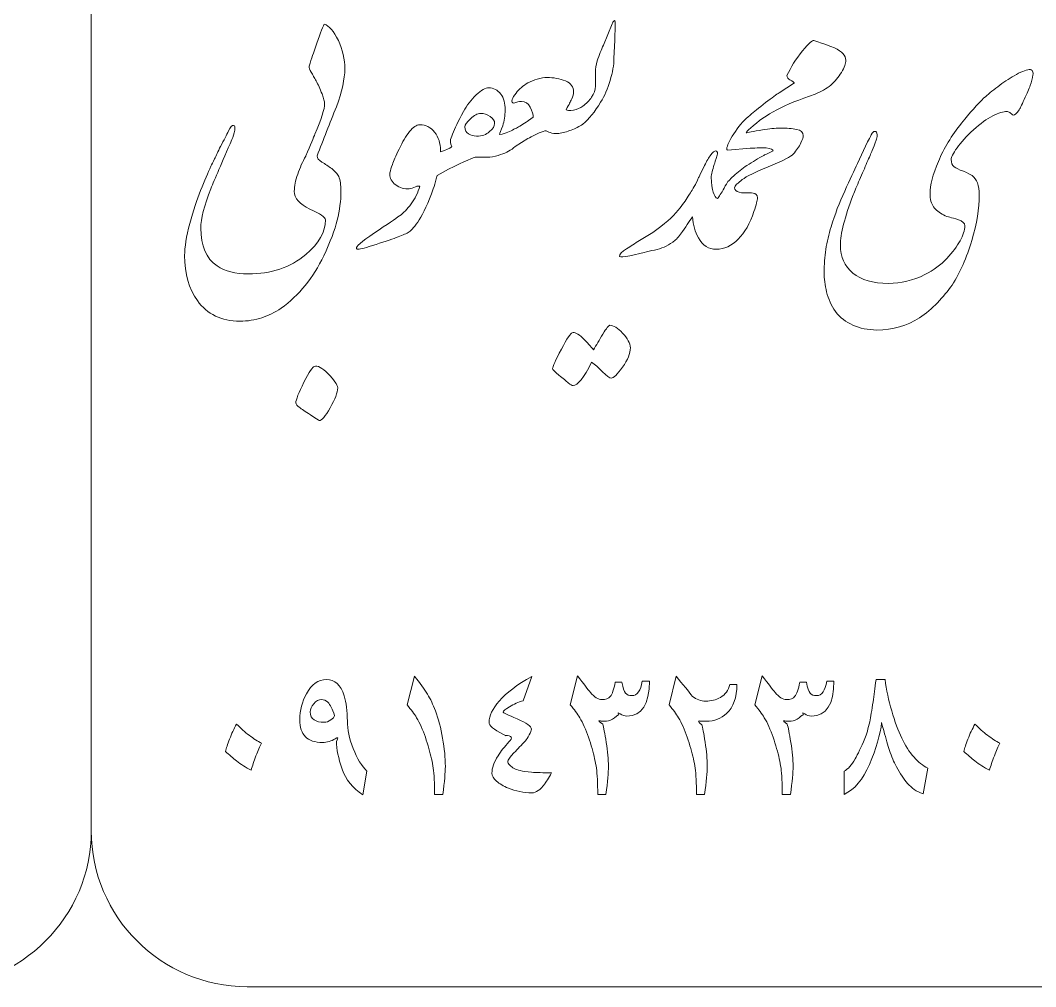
# Model space of a CAD drawing. Header units: millimetres. Extents: x 62 to 462, y 96 to 456.
# Drawn here: x 301.17 to 317.47, y 216.3 to 231.81 of the extents above; entities that cross this region are included whole.
import ezdxf

# ---------------------------------------------------------------- set-up
doc = ezdxf.new("R2010")
doc.units = ezdxf.units.MM
doc.header["$MEASUREMENT"] = 0
doc.layers.add('Layer 1', color=7, linetype='Continuous')

msp = doc.modelspace()

# ---------------------------------------------------------------- linework, layer by layer
at = {"layer": 'Layer 1', "color": 250, "lineweight": 18}
for points, knots in [([(284.8067, 236.3033), (284.8067, 236.3033), (299.8067, 236.3033), (299.8067, 236.3033), (301.1837, 236.3033), (302.3067, 235.1803), (302.3067, 233.8033), (302.3067, 233.8033), (302.3067, 218.8033), (302.3067, 218.8033), (302.3067, 217.4264), (301.1837, 216.3033), (299.8067, 216.3033), (299.8067, 216.3033), (284.8067, 216.3033), (284.8067, 216.3033), (283.4298, 216.3033), (282.3067, 217.4264), (282.3067, 218.8033), (282.3067, 218.8033), (282.3067, 233.8033), (282.3067, 233.8033), (282.3067, 235.1803), (283.4298, 236.3033), (284.8067, 236.3033)], [0, 0, 0, 0, 0.125, 0.125, 0.125, 0.25, 0.25, 0.25, 0.375, 0.375, 0.375, 0.5, 0.5, 0.5, 0.625, 0.625, 0.625, 0.75, 0.75, 0.75, 0.875, 0.875, 0.875, 1, 1, 1, 1]), ([(304.8067, 236.3033), (304.8067, 236.3033), (319.8067, 236.3033), (319.8067, 236.3033), (321.1837, 236.3033), (322.3067, 235.1803), (322.3067, 233.8033), (322.3067, 233.8033), (322.3067, 218.8033), (322.3067, 218.8033), (322.3067, 217.4264), (321.1837, 216.3033), (319.8067, 216.3033), (319.8067, 216.3033), (304.8067, 216.3033), (304.8067, 216.3033), (303.4298, 216.3033), (302.3067, 217.4264), (302.3067, 218.8033), (302.3067, 218.8033), (302.3067, 233.8033), (302.3067, 233.8033), (302.3067, 235.1803), (303.4298, 236.3033), (304.8067, 236.3033)], [0, 0, 0, 0, 0.125, 0.125, 0.125, 0.25, 0.25, 0.25, 0.375, 0.375, 0.375, 0.5, 0.5, 0.5, 0.625, 0.625, 0.625, 0.75, 0.75, 0.75, 0.875, 0.875, 0.875, 1, 1, 1, 1]), ([(310.1965, 230.4343), (310.2517, 230.4731), (310.2988, 230.5213), (310.3376, 230.5789), (310.3787, 230.6366), (310.3999, 230.6942), (310.3999, 230.7518), (310.3999, 230.7518), (310.3999, 230.9788), (310.3999, 230.9788), (310.3999, 231.034), (310.4093, 231.0952), (310.427, 231.161), (310.4599, 231.2527), (310.4928, 231.3374), (310.5269, 231.4127), (310.5269, 231.4127), (310.668, 231.7537), (310.668, 231.7537), (310.6704, 231.7702), (310.6821, 231.789), (310.7033, 231.809), (310.7127, 231.809), (310.7162, 231.7854), (310.7162, 231.7372), (310.7162, 231.7372), (310.7104, 231.4926), (310.7104, 231.4926), (310.7104, 231.4926), (310.6962, 231.1963), (310.6962, 231.1963), (310.6962, 231.0928), (310.6751, 230.9752), (310.6339, 230.8447), (310.5951, 230.713), (310.5445, 230.5978), (310.4822, 230.4966), (310.3885, 230.3432), (310.2937, 230.2259), (310.1976, 230.146), (310.1976, 230.146), (310.1965, 230.1438), (310.1965, 230.1438), (310.1412, 230.1074), (310.0789, 230.0756), (310.0107, 230.0498), (309.9413, 230.0227), (309.8743, 230.0051), (309.8108, 229.9957), (309.7755, 229.9886), (309.739, 229.991), (309.7002, 230.0004), (309.6614, 230.011), (309.6308, 230.0227), (309.6108, 230.0368), (309.5826, 230.0368), (309.5438, 230.0251), (309.4933, 230.0027), (309.445, 229.9816), (309.3851, 229.9522), (309.3145, 229.9134), (309.3145, 229.9134), (309.1111, 229.7852), (309.1111, 229.7852), (309.1111, 229.7852), (309.1108, 229.7861), (309.1108, 229.7861), (309.0462, 229.7286), (308.9686, 229.6851), (308.8771, 229.6558), (308.7736, 229.6158), (308.6431, 229.6041), (308.4843, 229.617), (308.4514, 229.617), (308.3044, 229.5523), (308.0398, 229.4206), (308.0398, 229.4206), (307.8581, 229.3204), (307.8581, 229.3204), (307.8581, 229.3204), (307.8446, 229.2678), (307.8446, 229.2678), (307.8305, 229.2101), (307.8129, 229.1549), (307.7952, 229.1043), (307.7141, 228.8821), (307.64, 228.7174), (307.5706, 228.6116), (307.5024, 228.5058), (307.4483, 228.4411), (307.4095, 228.4152), (307.3696, 228.3905), (307.3119, 228.3635), (307.2331, 228.3341), (307.1555, 228.3059), (307.0368, 228.2659), (306.8768, 228.2141), (306.7169, 228.1624), (306.6228, 228.1365), (306.5923, 228.1365), (306.5746, 228.1365), (306.5652, 228.1412), (306.5652, 228.1506), (306.5464, 228.1753), (306.6417, 228.2588), (306.851, 228.3988), (307.0603, 228.5387), (307.1955, 228.6304), (307.2555, 228.6739), (307.3166, 228.7174), (307.379, 228.7809), (307.4413, 228.8656), (307.5048, 228.9491), (307.5518, 229.0443), (307.5812, 229.149), (307.5495, 229.1537), (307.5165, 229.1478), (307.4836, 229.1302), (307.4495, 229.1137), (307.4166, 229.1043), (307.3848, 229.1043), (307.3002, 229.1067), (307.2284, 229.1349), (307.1708, 229.1878), (307.1144, 229.2395), (307.0897, 229.2983), (307.0991, 229.363), (307.1085, 229.4018), (307.1214, 229.4477), (307.1391, 229.4994), (307.1555, 229.5512), (307.192, 229.6335), (307.2473, 229.7452), (307.3025, 229.8581), (307.3578, 229.951), (307.4142, 230.0239), (307.4707, 230.098), (307.5259, 230.1344), (307.5812, 230.1344), (307.6753, 230.1344), (307.7541, 230.0944), (307.8176, 230.0145), (307.8811, 229.9333), (307.9117, 229.8369), (307.9117, 229.7252), (307.9117, 229.7252), (307.9115, 229.7016), (307.9115, 229.7016), (307.9115, 229.7016), (307.9763, 229.724), (307.9763, 229.724), (308.0527, 229.7522), (308.0916, 229.7722), (308.0916, 229.7863), (308.0774, 229.8098), (308.0704, 229.8381), (308.0704, 229.8722), (308.0751, 229.9027), (308.0868, 229.9404), (308.1057, 229.9862), (308.1374, 230.0709), (308.1962, 230.1908), (308.2809, 230.3449), (308.3338, 230.446), (308.4008, 230.5354), (308.4843, 230.613), (308.5666, 230.6894), (308.6337, 230.7271), (308.6842, 230.7271), (308.7642, 230.7271), (308.83, 230.693), (308.8806, 230.6271), (308.9265, 230.5624), (308.9488, 230.4778), (308.9488, 230.3719), (308.9488, 230.2779), (308.9359, 230.1932), (308.91, 230.1191), (308.8829, 230.0439), (308.8665, 229.998), (308.8594, 229.9792), (308.8594, 229.9792), (308.9006, 229.9862), (308.9006, 229.9862), (308.99, 230.0086), (309.0605, 230.0391), (309.1111, 230.0756), (309.1111, 230.0756), (309.1132, 230.072), (309.1132, 230.072), (309.1543, 230.0933), (309.2123, 230.1282), (309.2863, 230.178), (309.3028, 230.1874), (309.3404, 230.2144), (309.4004, 230.2579), (309.4004, 230.2944), (309.3839, 230.3473), (309.3521, 230.4167), (309.318, 230.479), (309.271, 230.5096), (309.211, 230.5096), (309.1722, 230.5096), (309.1322, 230.5002), (309.0899, 230.4813), (309.0605, 230.4813), (309.0511, 230.5013), (309.0629, 230.5401), (309.0723, 230.5684), (309.0923, 230.6025), (309.1252, 230.6436), (309.1758, 230.7083), (309.2381, 230.7624), (309.3145, 230.8059), (309.3627, 230.8318), (309.4121, 230.8506), (309.4627, 230.8647), (309.525, 230.8835), (309.5767, 230.8929), (309.6214, 230.8929), (309.7261, 230.8929), (309.8249, 230.8741), (309.9178, 230.8376), (310.0048, 230.8035), (310.0483, 230.7436), (310.0483, 230.6577), (310.0483, 230.6283), (310.0377, 230.5919), (310.0177, 230.5484), (310.006, 230.5225), (309.9954, 230.499), (309.9848, 230.479), (309.9742, 230.4578), (309.9554, 230.4237), (309.9272, 230.3755), (309.9436, 230.3614), (309.9824, 230.3602), (310.0448, 230.3696), (310.1071, 230.3802), (310.1576, 230.4014), (310.1965, 230.4343)], [0, 0, 0, 0, 0.0125, 0.0125, 0.0125, 0.025, 0.025, 0.025, 0.0375, 0.0375, 0.0375, 0.05, 0.05, 0.05, 0.0625, 0.0625, 0.0625, 0.075, 0.075, 0.075, 0.0875, 0.0875, 0.0875, 0.1, 0.1, 0.1, 0.1125, 0.1125, 0.1125, 0.125, 0.125, 0.125, 0.1375, 0.1375, 0.1375, 0.15, 0.15, 0.15, 0.1625, 0.1625, 0.1625, 0.175, 0.175, 0.175, 0.1875, 0.1875, 0.1875, 0.2, 0.2, 0.2, 0.2125, 0.2125, 0.2125, 0.225, 0.225, 0.225, 0.2375, 0.2375, 0.2375, 0.25, 0.25, 0.25, 0.2625, 0.2625, 0.2625, 0.275, 0.275, 0.275, 0.2875, 0.2875, 0.2875, 0.3, 0.3, 0.3, 0.3125, 0.3125, 0.3125, 0.325, 0.325, 0.325, 0.3375, 0.3375, 0.3375, 0.35, 0.35, 0.35, 0.3625, 0.3625, 0.3625, 0.375, 0.375, 0.375, 0.3875, 0.3875, 0.3875, 0.4, 0.4, 0.4, 0.4125, 0.4125, 0.4125, 0.425, 0.425, 0.425, 0.4375, 0.4375, 0.4375, 0.45, 0.45, 0.45, 0.4625, 0.4625, 0.4625, 0.475, 0.475, 0.475, 0.4875, 0.4875, 0.4875, 0.5, 0.5, 0.5, 0.5125, 0.5125, 0.5125, 0.525, 0.525, 0.525, 0.5375, 0.5375, 0.5375, 0.55, 0.55, 0.55, 0.5625, 0.5625, 0.5625, 0.575, 0.575, 0.575, 0.5875, 0.5875, 0.5875, 0.6, 0.6, 0.6, 0.6125, 0.6125, 0.6125, 0.625, 0.625, 0.625, 0.6375, 0.6375, 0.6375, 0.65, 0.65, 0.65, 0.6625, 0.6625, 0.6625, 0.675, 0.675, 0.675, 0.6875, 0.6875, 0.6875, 0.7, 0.7, 0.7, 0.7125, 0.7125, 0.7125, 0.725, 0.725, 0.725, 0.7375, 0.7375, 0.7375, 0.75, 0.75, 0.75, 0.7625, 0.7625, 0.7625, 0.775, 0.775, 0.775, 0.7875, 0.7875, 0.7875, 0.8, 0.8, 0.8, 0.8125, 0.8125, 0.8125, 0.825, 0.825, 0.825, 0.8375, 0.8375, 0.8375, 0.85, 0.85, 0.85, 0.8625, 0.8625, 0.8625, 0.875, 0.875, 0.875, 0.8875, 0.8875, 0.8875, 0.9, 0.9, 0.9, 0.9125, 0.9125, 0.9125, 0.925, 0.925, 0.925, 0.9375, 0.9375, 0.9375, 0.95, 0.95, 0.95, 0.9625, 0.9625, 0.9625, 0.975, 0.975, 0.975, 0.9875, 0.9875, 0.9875, 1, 1, 1, 1]), ([(306.0655, 228.6092), (306.0655, 228.6481), (305.9831, 228.7057), (305.8173, 228.7809), (305.6492, 228.8597), (305.5657, 228.955), (305.5657, 229.0679), (305.5657, 229.1478), (305.5833, 229.2395), (305.6198, 229.3418), (305.6551, 229.443), (305.6974, 229.5406), (305.748, 229.6323), (305.748, 229.6323), (305.7492, 229.6344), (305.7492, 229.6344), (305.7492, 229.6344), (305.7491, 229.6347), (305.7491, 229.6347), (305.8267, 229.8181), (305.8761, 229.9345), (305.8973, 229.9827), (306.0008, 230.2238), (306.0525, 230.3884), (306.0525, 230.4755), (306.0525, 230.5049), (306.0384, 230.5566), (306.0102, 230.6307), (305.9784, 230.7106), (305.9478, 230.7812), (305.9173, 230.84), (305.9043, 230.8635), (305.8902, 230.8859), (305.8761, 230.9094), (305.862, 230.9329), (305.8502, 230.9552), (305.8385, 230.9788), (305.8103, 231.0199), (305.7997, 231.0517), (305.8044, 231.0752), (305.8244, 231.1387), (305.8432, 231.1963), (305.8596, 231.2469), (305.8749, 231.2974), (305.8902, 231.3409), (305.9043, 231.3774), (305.9655, 231.562), (306.0125, 231.6855), (306.0454, 231.7502), (306.1231, 231.7243), (306.1995, 231.6373), (306.2724, 231.4879), (306.3418, 231.3386), (306.3759, 231.1857), (306.3759, 231.0305), (306.3759, 230.8694), (306.3312, 230.6671), (306.2418, 230.4237), (306.1889, 230.2932), (306.136, 230.1615), (306.0842, 230.0286), (306.0325, 229.8969), (305.9819, 229.7652), (305.9314, 229.6347), (305.9314, 229.6347), (305.9311, 229.6341), (305.9311, 229.6341), (305.9311, 229.6341), (305.9314, 229.6323), (305.9314, 229.6323), (305.9314, 229.6006), (305.9573, 229.5676), (306.009, 229.5359), (306.0607, 229.5041), (306.1125, 229.4688), (306.1654, 229.4312), (306.2183, 229.3924), (306.256, 229.3501), (306.2795, 229.3019), (306.3018, 229.249), (306.3136, 229.1713), (306.3136, 229.0679), (306.3136, 228.9162), (306.2936, 228.7609), (306.2548, 228.6022), (306.216, 228.4481), (306.1431, 228.2576), (306.0372, 228.0307), (305.8702, 227.6791), (305.6433, 227.3992), (305.3552, 227.1899), (305.2505, 227.1229), (305.1471, 227.0723), (305.0459, 227.0382), (304.9354, 227.0018), (304.8166, 226.9829), (304.6908, 226.9829), (304.3945, 226.9829), (304.1675, 227.0935), (304.0088, 227.3134), (303.8735, 227.5015), (303.8053, 227.7438), (303.8053, 228.0377), (303.8053, 228.1683), (303.8324, 228.3388), (303.8876, 228.5505), (303.9429, 228.7551), (304.0005, 228.9315), (304.0605, 229.0808), (304.1252, 229.2348), (304.1793, 229.3654), (304.2251, 229.47), (304.2392, 229.4959), (304.2592, 229.5347), (304.2839, 229.5864), (304.3098, 229.637), (304.3415, 229.7052), (304.3804, 229.7875), (304.4086, 229.8381), (304.4333, 229.8839), (304.4544, 229.9251), (304.4768, 229.9663), (304.4944, 230.0039), (304.5085, 230.0356), (304.5426, 230.098), (304.5685, 230.1274), (304.5873, 230.125), (304.6132, 230.1203), (304.6191, 230.0944), (304.6085, 230.0462), (304.5967, 229.9886), (304.5814, 229.9392), (304.5638, 229.8981), (304.4003, 229.5206), (304.2875, 229.2584), (304.2251, 229.109), (304.1181, 228.835), (304.064, 228.6245), (304.064, 228.4752), (304.064, 228.1918), (304.151, 227.9907), (304.3251, 227.8684), (304.4544, 227.7837), (304.6202, 227.7414), (304.8249, 227.7414), (305.1929, 227.7414), (305.4998, 227.8449), (305.748, 228.0507), (305.9596, 228.2282), (306.0655, 228.414), (306.0655, 228.6092)], [0, 0, 0, 0, 0.02, 0.02, 0.02, 0.04, 0.04, 0.04, 0.06, 0.06, 0.06, 0.08, 0.08, 0.08, 0.1, 0.1, 0.1, 0.12, 0.12, 0.12, 0.14, 0.14, 0.14, 0.16, 0.16, 0.16, 0.18, 0.18, 0.18, 0.2, 0.2, 0.2, 0.22, 0.22, 0.22, 0.24, 0.24, 0.24, 0.26, 0.26, 0.26, 0.28, 0.28, 0.28, 0.3, 0.3, 0.3, 0.32, 0.32, 0.32, 0.34, 0.34, 0.34, 0.36, 0.36, 0.36, 0.38, 0.38, 0.38, 0.4, 0.4, 0.4, 0.42, 0.42, 0.42, 0.44, 0.44, 0.44, 0.46, 0.46, 0.46, 0.48, 0.48, 0.48, 0.5, 0.5, 0.5, 0.52, 0.52, 0.52, 0.54, 0.54, 0.54, 0.56, 0.56, 0.56, 0.58, 0.58, 0.58, 0.6, 0.6, 0.6, 0.62, 0.62, 0.62, 0.64, 0.64, 0.64, 0.66, 0.66, 0.66, 0.68, 0.68, 0.68, 0.7, 0.7, 0.7, 0.72, 0.72, 0.72, 0.74, 0.74, 0.74, 0.76, 0.76, 0.76, 0.78, 0.78, 0.78, 0.8, 0.8, 0.8, 0.82, 0.82, 0.82, 0.84, 0.84, 0.84, 0.86, 0.86, 0.86, 0.88, 0.88, 0.88, 0.9, 0.9, 0.9, 0.92, 0.92, 0.92, 0.94, 0.94, 0.94, 0.96, 0.96, 0.96, 0.98, 0.98, 0.98, 1, 1, 1, 1]), ([(312.8812, 230.2896), (312.9388, 230.3379), (313.0211, 230.4037), (313.1293, 230.4896), (313.2351, 230.5695), (313.3069, 230.6224), (313.3468, 230.6471), (313.3468, 230.6471), (313.5938, 230.8094), (313.5938, 230.8094), (313.5879, 230.8141), (313.5632, 230.8294), (313.5221, 230.8541), (313.4903, 230.8706), (313.4738, 230.8929), (313.4738, 230.9235), (313.5338, 231.0563), (313.6161, 231.1881), (313.722, 231.3198), (313.8254, 231.4432), (313.8854, 231.4997), (313.9042, 231.4879), (314.09, 231.4244), (314.2006, 231.3833), (314.2347, 231.368), (314.357, 231.3103), (314.4181, 231.2445), (314.4181, 231.1716), (314.4181, 231.121), (314.3946, 231.0552), (314.3487, 230.9752), (314.2982, 230.8964), (314.2405, 230.8294), (314.177, 230.7718), (314.1053, 230.7118), (314.0218, 230.6636), (313.9254, 230.6271), (313.6749, 230.5425), (313.4703, 230.4578), (313.3104, 230.3731), (313.153, 230.291), (313.0115, 230.194), (312.8872, 230.0812), (312.8872, 230.0812), (312.8823, 230.0733), (312.8823, 230.0733), (312.8565, 230.058), (312.84, 230.0427), (312.8318, 230.0286), (312.8235, 230.0145), (312.82, 230.0074), (312.82, 230.0051), (312.84, 230.0098), (312.927, 230.0251), (313.0787, 230.0533), (313.1904, 230.0709), (313.2845, 230.0803), (313.3609, 230.0803), (313.4703, 230.0803), (313.5608, 230.0733), (313.629, 230.0603), (313.7008, 230.0462), (313.7361, 230.0133), (313.7361, 229.9604), (313.7361, 229.9392), (313.7231, 229.9004), (313.6984, 229.8428), (313.6655, 229.7828), (313.6243, 229.7228), (313.5738, 229.6641), (313.5397, 229.6241), (313.4174, 229.5617), (313.2069, 229.4747), (312.9976, 229.3865), (312.8682, 229.3277), (312.82, 229.2972), (312.7718, 229.2654), (312.7353, 229.2395), (312.7095, 229.2196), (312.6956, 229.2012), (312.6804, 229.1876), (312.664, 229.179), (312.6281, 229.1378), (312.6233, 229.105), (312.6507, 229.0808), (312.6777, 229.0549), (312.7236, 229.042), (312.7883, 229.0408), (312.8529, 229.0396), (312.9, 229.0396), (312.9294, 229.0396), (312.9752, 229.0349), (312.9988, 229.0079), (312.9988, 228.9597), (312.9988, 228.9256), (312.9799, 228.8527), (312.9435, 228.7433), (312.8788, 228.5505), (312.7953, 228.4023), (312.6918, 228.2988), (312.5837, 228.1906), (312.4661, 228.1365), (312.3367, 228.1365), (312.2156, 228.1365), (312.1203, 228.1977), (312.051, 228.3188), (311.9982, 228.4152), (311.9658, 228.5273), (311.955, 228.6547), (311.9082, 228.5842), (311.845, 228.4918), (311.7652, 228.3776), (311.717, 228.3176), (311.6758, 228.2753), (311.6405, 228.2506), (311.5947, 228.2177), (311.5488, 228.1918), (311.5018, 228.173), (311.4548, 228.153), (311.403, 228.1377), (311.3466, 228.1248), (311.2901, 228.1118), (311.2349, 228.0989), (311.1796, 228.0848), (311.1796, 228.0848), (310.9515, 228.0295), (310.9515, 228.0295), (310.8597, 228.0142), (310.8033, 228.0119), (310.7833, 228.0225), (310.7833, 228.0554), (310.8209, 228.0954), (310.8974, 228.1436), (310.9656, 228.1871), (311.0361, 228.2318), (311.1067, 228.2765), (311.1784, 228.3211), (311.249, 228.3647), (311.3207, 228.4082), (311.5018, 228.5352), (311.6382, 228.6539), (311.7276, 228.7633), (311.7958, 228.8491), (311.8499, 228.9232), (311.8887, 228.9879), (311.9145, 229.0243), (311.9522, 229.0878), (312.0027, 229.1772), (312.0027, 229.1772), (312.0361, 229.2455), (312.0361, 229.2455), (312.044, 229.2642), (312.0525, 229.2821), (312.0616, 229.2995), (312.0657, 229.3079), (312.0699, 229.3159), (312.0743, 229.3238), (312.0743, 229.3238), (312.1509, 229.4806), (312.1509, 229.4806), (312.185, 229.5512), (312.2191, 229.6088), (312.2509, 229.6523), (312.2802, 229.6958), (312.3085, 229.717), (312.3332, 229.7146), (312.3567, 229.7029), (312.3637, 229.6805), (312.3543, 229.6452), (312.3285, 229.57), (312.3132, 229.5206), (312.3061, 229.4971), (312.28, 229.4103), (312.263, 229.3417), (312.2554, 229.292), (312.267, 229.084), (312.301, 228.9713), (312.3579, 228.9526), (312.3826, 228.9785), (312.419, 229.0338), (312.4649, 229.1184), (312.4919, 229.169), (312.5131, 229.2031), (312.526, 229.2219), (312.5295, 229.2262), (312.5334, 229.2299), (312.5378, 229.233), (312.5585, 229.2585), (312.5841, 229.2855), (312.613, 229.3124), (312.6848, 229.3771), (312.7565, 229.4324), (312.8306, 229.4806), (312.9247, 229.5429), (313.0152, 229.597), (313.1022, 229.6429), (313.1093, 229.6476), (313.1587, 229.6723), (313.2504, 229.7158), (313.2504, 229.7381), (313.2139, 229.7546), (313.1399, 229.764), (313.0764, 229.7664), (312.9893, 229.764), (312.8823, 229.7569), (312.8823, 229.7569), (312.5237, 229.7287), (312.5237, 229.7287), (312.5072, 229.7287), (312.5025, 229.7428), (312.5096, 229.7699), (312.5237, 229.8299), (312.5684, 229.9169), (312.646, 230.0286), (312.7214, 230.14), (312.7991, 230.225), (312.8791, 230.2849), (312.8791, 230.2849), (312.8812, 230.2896), (312.8812, 230.2896)], [0, 0, 0, 0, 0.0136986, 0.0136986, 0.0136986, 0.0273973, 0.0273973, 0.0273973, 0.0410959, 0.0410959, 0.0410959, 0.0547945, 0.0547945, 0.0547945, 0.0684932, 0.0684932, 0.0684932, 0.0821918, 0.0821918, 0.0821918, 0.0958904, 0.0958904, 0.0958904, 0.109589, 0.109589, 0.109589, 0.1232877, 0.1232877, 0.1232877, 0.1369863, 0.1369863, 0.1369863, 0.1506849, 0.1506849, 0.1506849, 0.1643836, 0.1643836, 0.1643836, 0.1780822, 0.1780822, 0.1780822, 0.1917808, 0.1917808, 0.1917808, 0.2054795, 0.2054795, 0.2054795, 0.2191781, 0.2191781, 0.2191781, 0.2328767, 0.2328767, 0.2328767, 0.2465753, 0.2465753, 0.2465753, 0.260274, 0.260274, 0.260274, 0.2739726, 0.2739726, 0.2739726, 0.2876712, 0.2876712, 0.2876712, 0.3013699, 0.3013699, 0.3013699, 0.3150685, 0.3150685, 0.3150685, 0.3287671, 0.3287671, 0.3287671, 0.3424658, 0.3424658, 0.3424658, 0.3561644, 0.3561644, 0.3561644, 0.369863, 0.369863, 0.369863, 0.3835616, 0.3835616, 0.3835616, 0.3972603, 0.3972603, 0.3972603, 0.4109589, 0.4109589, 0.4109589, 0.4246575, 0.4246575, 0.4246575, 0.4383562, 0.4383562, 0.4383562, 0.4520548, 0.4520548, 0.4520548, 0.4657534, 0.4657534, 0.4657534, 0.4794521, 0.4794521, 0.4794521, 0.4931507, 0.4931507, 0.4931507, 0.5068493, 0.5068493, 0.5068493, 0.5205479, 0.5205479, 0.5205479, 0.5342466, 0.5342466, 0.5342466, 0.5479452, 0.5479452, 0.5479452, 0.5616438, 0.5616438, 0.5616438, 0.5753425, 0.5753425, 0.5753425, 0.5890411, 0.5890411, 0.5890411, 0.6027397, 0.6027397, 0.6027397, 0.6164384, 0.6164384, 0.6164384, 0.630137, 0.630137, 0.630137, 0.6438356, 0.6438356, 0.6438356, 0.6575342, 0.6575342, 0.6575342, 0.6712329, 0.6712329, 0.6712329, 0.6849315, 0.6849315, 0.6849315, 0.6986301, 0.6986301, 0.6986301, 0.7123288, 0.7123288, 0.7123288, 0.7260274, 0.7260274, 0.7260274, 0.739726, 0.739726, 0.739726, 0.7534247, 0.7534247, 0.7534247, 0.7671233, 0.7671233, 0.7671233, 0.7808219, 0.7808219, 0.7808219, 0.7945205, 0.7945205, 0.7945205, 0.8082192, 0.8082192, 0.8082192, 0.8219178, 0.8219178, 0.8219178, 0.8356164, 0.8356164, 0.8356164, 0.8493151, 0.8493151, 0.8493151, 0.8630137, 0.8630137, 0.8630137, 0.8767123, 0.8767123, 0.8767123, 0.890411, 0.890411, 0.890411, 0.9041096, 0.9041096, 0.9041096, 0.9178082, 0.9178082, 0.9178082, 0.9315068, 0.9315068, 0.9315068, 0.9452055, 0.9452055, 0.9452055, 0.9589041, 0.9589041, 0.9589041, 0.9726027, 0.9726027, 0.9726027, 0.9863014, 0.9863014, 0.9863014, 1, 1, 1, 1]), ([(317.4214, 230.9341), (317.4132, 230.8764), (317.3979, 230.8212), (317.3791, 230.7671), (317.3591, 230.713), (317.3273, 230.6377), (317.2827, 230.5413), (317.238, 230.4449), (317.2109, 230.3896), (317.2015, 230.3755), (317.1651, 230.3179), (317.1321, 230.2896), (317.1051, 230.2896), (317.0839, 230.3038), (317.0663, 230.3167), (317.0498, 230.3296), (317.0334, 230.3426), (317.0192, 230.3484), (317.0051, 230.3484), (316.9475, 230.3484), (316.8723, 230.3249), (316.7782, 230.2779), (316.6829, 230.2308), (316.5806, 230.1556), (316.4677, 230.0521), (316.3548, 229.9486), (316.2667, 229.8522), (316.2032, 229.7628), (316.1408, 229.6735), (316.1091, 229.6111), (316.1091, 229.577), (316.1091, 229.5265), (316.1244, 229.4865), (316.1573, 229.4594), (316.1843, 229.4383), (316.2337, 229.4148), (316.3055, 229.3877), (316.376, 229.3595), (316.4242, 229.3371), (316.4466, 229.3183), (316.523, 229.2654), (316.5606, 229.1619), (316.5606, 229.0079), (316.5606, 228.795), (316.5207, 228.5505), (316.4395, 228.2765), (316.3596, 228.0013), (316.2537, 227.7638), (316.1232, 227.5615), (316.0562, 227.4674), (315.9786, 227.3733), (315.8892, 227.2793), (315.7998, 227.184), (315.7034, 227.1041), (315.5999, 227.037), (315.4023, 226.9065), (315.1742, 226.8407), (314.9179, 226.8407), (314.6262, 226.8454), (314.404, 226.9441), (314.2523, 227.137), (314.1841, 227.2358), (314.1359, 227.3404), (314.11, 227.451), (314.083, 227.5615), (314.07, 227.6662), (314.07, 227.7649), (314.07, 227.8908), (314.0794, 228.0142), (314.0971, 228.1353), (314.1159, 228.2553), (314.1441, 228.3764), (314.1829, 228.4987), (314.2429, 228.6963), (314.3146, 228.8868), (314.4005, 229.0702), (314.4851, 229.2537), (314.5533, 229.4018), (314.6062, 229.5147), (314.6062, 229.5147), (314.7685, 229.8593), (314.7685, 229.8593), (314.7873, 229.8981), (314.8062, 229.9357), (314.8273, 229.9733), (314.8473, 230.0098), (314.8661, 230.0274), (314.8826, 230.0274), (314.9049, 230.0274), (314.9179, 230.0098), (314.919, 229.9733), (314.9202, 229.9357), (314.9155, 229.9086), (314.9061, 229.8898), (314.8814, 229.824), (314.8591, 229.7675), (314.8414, 229.7228), (314.8226, 229.6782), (314.7956, 229.6135), (314.7579, 229.5288), (314.7215, 229.443), (314.6815, 229.3513), (314.6392, 229.2525), (314.5968, 229.1537), (314.5616, 229.0726), (314.5345, 229.0079), (314.3993, 228.6504), (314.3311, 228.3811), (314.3311, 228.2024), (314.3311, 228.0142), (314.3981, 227.8649), (314.5333, 227.7543), (314.6674, 227.6438), (314.8567, 227.5885), (315.1001, 227.5885), (315.3024, 227.5885), (315.4976, 227.6356), (315.6869, 227.7297), (315.8269, 227.8014), (315.9444, 227.8872), (316.0385, 227.9884), (316.1326, 228.0895), (316.2043, 228.1847), (316.2537, 228.2729), (316.3031, 228.3611), (316.3278, 228.4411), (316.3278, 228.5116), (316.3278, 228.5552), (316.2949, 228.5881), (316.229, 228.6081), (316.1632, 228.6292), (316.1161, 228.6433), (316.0867, 228.6504), (316.0585, 228.6563), (316.0256, 228.6692), (315.988, 228.688), (315.9174, 228.7221), (315.8633, 228.7656), (315.8257, 228.8174), (315.7892, 228.8691), (315.7704, 228.9397), (315.7704, 229.0291), (315.7704, 229.1643), (315.8151, 229.3371), (315.9033, 229.5453), (315.9915, 229.7546), (316.1161, 229.9604), (316.2772, 230.1626), (316.4089, 230.3273), (316.5289, 230.4625), (316.6359, 230.5648), (316.6935, 230.6177), (316.7676, 230.6789), (316.857, 230.7459), (316.9463, 230.8141), (317.0334, 230.8717), (317.1192, 230.9199), (317.2227, 230.9799), (317.3038, 231.014), (317.3638, 231.0234), (317.3885, 231.0234), (317.4061, 231.0128), (317.4155, 230.9928), (317.4238, 230.9717), (317.4261, 230.9529), (317.4214, 230.9341)], [0, 0, 0, 0, 0.0181818, 0.0181818, 0.0181818, 0.0363636, 0.0363636, 0.0363636, 0.0545455, 0.0545455, 0.0545455, 0.0727273, 0.0727273, 0.0727273, 0.0909091, 0.0909091, 0.0909091, 0.1090909, 0.1090909, 0.1090909, 0.1272727, 0.1272727, 0.1272727, 0.1454545, 0.1454545, 0.1454545, 0.1636364, 0.1636364, 0.1636364, 0.1818182, 0.1818182, 0.1818182, 0.2, 0.2, 0.2, 0.2181818, 0.2181818, 0.2181818, 0.2363636, 0.2363636, 0.2363636, 0.2545455, 0.2545455, 0.2545455, 0.2727273, 0.2727273, 0.2727273, 0.2909091, 0.2909091, 0.2909091, 0.3090909, 0.3090909, 0.3090909, 0.3272727, 0.3272727, 0.3272727, 0.3454545, 0.3454545, 0.3454545, 0.3636364, 0.3636364, 0.3636364, 0.3818182, 0.3818182, 0.3818182, 0.4, 0.4, 0.4, 0.4181818, 0.4181818, 0.4181818, 0.4363636, 0.4363636, 0.4363636, 0.4545455, 0.4545455, 0.4545455, 0.4727273, 0.4727273, 0.4727273, 0.4909091, 0.4909091, 0.4909091, 0.5090909, 0.5090909, 0.5090909, 0.5272727, 0.5272727, 0.5272727, 0.5454545, 0.5454545, 0.5454545, 0.5636364, 0.5636364, 0.5636364, 0.5818182, 0.5818182, 0.5818182, 0.6, 0.6, 0.6, 0.6181818, 0.6181818, 0.6181818, 0.6363636, 0.6363636, 0.6363636, 0.6545455, 0.6545455, 0.6545455, 0.6727273, 0.6727273, 0.6727273, 0.6909091, 0.6909091, 0.6909091, 0.7090909, 0.7090909, 0.7090909, 0.7272727, 0.7272727, 0.7272727, 0.7454545, 0.7454545, 0.7454545, 0.7636364, 0.7636364, 0.7636364, 0.7818182, 0.7818182, 0.7818182, 0.8, 0.8, 0.8, 0.8181818, 0.8181818, 0.8181818, 0.8363636, 0.8363636, 0.8363636, 0.8545455, 0.8545455, 0.8545455, 0.8727273, 0.8727273, 0.8727273, 0.8909091, 0.8909091, 0.8909091, 0.9090909, 0.9090909, 0.9090909, 0.9272727, 0.9272727, 0.9272727, 0.9454545, 0.9454545, 0.9454545, 0.9636364, 0.9636364, 0.9636364, 0.9818182, 0.9818182, 0.9818182, 1, 1, 1, 1]), ([(308.7806, 230.1556), (308.7806, 230.1944), (308.7571, 230.232), (308.7113, 230.2685), (308.6607, 230.3014), (308.609, 230.3167), (308.556, 230.3167), (308.5055, 230.3167), (308.4514, 230.2884), (308.3949, 230.2308), (308.3326, 230.1756), (308.302, 230.132), (308.302, 230.1003), (308.302, 230.0497), (308.322, 230.0121), (308.3632, 229.9898), (308.3985, 229.9639), (308.4408, 229.9521), (308.4914, 229.9521), (308.576, 229.9521), (308.6466, 229.9756), (308.7007, 230.0239), (308.7536, 230.0721), (308.7806, 230.1156), (308.7806, 230.1556)], [0, 0, 0, 0, 0.125, 0.125, 0.125, 0.25, 0.25, 0.25, 0.375, 0.375, 0.375, 0.5, 0.5, 0.5, 0.625, 0.625, 0.625, 0.75, 0.75, 0.75, 0.875, 0.875, 0.875, 1, 1, 1, 1]), ([(309.7108, 226.221), (309.7108, 226.2069), (309.7449, 226.1728), (309.8119, 226.1175), (309.8802, 226.0622), (309.9295, 226.0211), (309.9625, 225.994), (309.9966, 225.9634), (310.0236, 225.9493), (310.0413, 225.9493), (310.1153, 225.9493), (310.2141, 226.074), (310.3376, 226.3244), (310.3882, 226.288), (310.4469, 226.2363), (310.514, 226.1692), (310.5798, 226.1022), (310.6257, 226.0693), (310.6516, 226.0693), (310.6904, 226.0693), (310.7515, 226.1281), (310.8338, 226.2457), (310.9185, 226.3644), (310.9608, 226.4679), (310.9608, 226.5549), (310.9573, 226.629), (310.915, 226.7078), (310.835, 226.7913), (310.7562, 226.8748), (310.688, 226.9171), (310.6304, 226.9171), (310.6128, 226.9171), (310.5751, 226.8701), (310.5187, 226.776), (310.4622, 226.6819), (310.4117, 226.5961), (310.3658, 226.5208), (310.3258, 226.5761), (310.2694, 226.6396), (310.1953, 226.7125), (310.12, 226.7842), (310.0636, 226.8125), (310.0248, 226.796), (310.0036, 226.796), (309.946, 226.7078), (309.8519, 226.5314), (309.7579, 226.3538), (309.7108, 226.2515), (309.7108, 226.221)], [0, 0, 0, 0, 0.0625, 0.0625, 0.0625, 0.125, 0.125, 0.125, 0.1875, 0.1875, 0.1875, 0.25, 0.25, 0.25, 0.3125, 0.3125, 0.3125, 0.375, 0.375, 0.375, 0.4375, 0.4375, 0.4375, 0.5, 0.5, 0.5, 0.5625, 0.5625, 0.5625, 0.625, 0.625, 0.625, 0.6875, 0.6875, 0.6875, 0.75, 0.75, 0.75, 0.8125, 0.8125, 0.8125, 0.875, 0.875, 0.875, 0.9375, 0.9375, 0.9375, 1, 1, 1, 1]), ([(305.5904, 225.673), (305.5904, 225.6483), (305.608, 225.6236), (305.6421, 225.6013), (305.6809, 225.573), (305.7409, 225.533), (305.8232, 225.479), (305.9043, 225.4249), (305.9525, 225.3943), (305.9655, 225.3872), (306.0031, 225.3872), (306.0607, 225.4566), (306.1419, 225.5942), (306.2218, 225.7318), (306.2618, 225.8376), (306.2618, 225.9105), (306.2548, 225.9658), (306.203, 226.0422), (306.1066, 226.1398), (306.0102, 226.2374), (305.9373, 226.2762), (305.8867, 226.2551), (305.8608, 226.2551), (305.8056, 226.1716), (305.7197, 226.0022), (305.6339, 225.8329), (305.5904, 225.7235), (305.5904, 225.673)], [0, 0, 0, 0, 0.1111111, 0.1111111, 0.1111111, 0.2222222, 0.2222222, 0.2222222, 0.3333333, 0.3333333, 0.3333333, 0.4444444, 0.4444444, 0.4444444, 0.5555556, 0.5555556, 0.5555556, 0.6666667, 0.6666667, 0.6666667, 0.7777778, 0.7777778, 0.7777778, 0.8888889, 0.8888889, 0.8888889, 1, 1, 1, 1])]:
    msp.add_open_spline(points, degree=3, knots=knots, dxfattribs=at)
at = {"layer": 'Layer 1', "color": 250, "lineweight": 9}
for points, knots in [([(306.7322, 219.7595), (306.7322, 219.7595), (306.667, 219.3844), (306.667, 219.3844), (306.5035, 219.4873), (306.3924, 219.6249), (306.3324, 219.7959), (306.2731, 219.967), (306.2431, 220.1151), (306.2431, 220.2404), (306.2754, 220.2997), (306.2678, 220.3139), (306.2207, 220.2815), (306.1602, 220.2427), (306.092, 220.2227), (306.0173, 220.2227), (305.8956, 220.2227), (305.8051, 220.2533), (305.7446, 220.3133), (305.684, 220.3738), (305.654, 220.4655), (305.654, 220.5884), (305.654, 220.736), (305.6893, 220.8747), (305.7593, 221.0034), (305.8427, 221.1557), (305.9497, 221.2321), (306.0797, 221.2321), (306.2149, 221.2321), (306.3101, 221.1457), (306.3654, 220.9723), (306.4001, 220.8629), (306.4171, 220.7271), (306.4171, 220.5637), (306.4171, 220.4344), (306.4483, 220.2886), (306.5112, 220.1263), (306.5735, 219.9646), (306.6476, 219.8424), (306.7322, 219.7595)], [0, 0, 0, 0, 0.0769231, 0.0769231, 0.0769231, 0.1538462, 0.1538462, 0.1538462, 0.2307692, 0.2307692, 0.2307692, 0.3076923, 0.3076923, 0.3076923, 0.3846154, 0.3846154, 0.3846154, 0.4615385, 0.4615385, 0.4615385, 0.5384615, 0.5384615, 0.5384615, 0.6153846, 0.6153846, 0.6153846, 0.6923077, 0.6923077, 0.6923077, 0.7692308, 0.7692308, 0.7692308, 0.8461538, 0.8461538, 0.8461538, 0.9230769, 0.9230769, 0.9230769, 1, 1, 1, 1]), ([(307.9897, 219.8388), (307.9897, 219.7436), (307.9762, 219.5925), (307.9486, 219.3862), (307.9486, 219.3862), (307.8175, 219.3862), (307.8175, 219.3862), (307.8175, 219.5696), (307.8104, 219.7107), (307.7963, 219.8089), (307.7816, 219.907), (307.7587, 220.0123), (307.7264, 220.1246), (307.6911, 220.2486), (307.6493, 220.3668), (307.6023, 220.4779), (307.5794, 220.5296), (307.5547, 220.5766), (307.5282, 220.619), (307.4906, 220.6825), (307.4401, 220.7506), (307.3766, 220.8241), (307.3766, 220.8241), (307.4924, 221.2856), (307.4924, 221.2856), (307.5853, 221.1745), (307.6552, 221.0781), (307.7028, 220.9981), (307.751, 220.9176), (307.7928, 220.8288), (307.8298, 220.7312), (307.8792, 220.6013), (307.918, 220.4538), (307.9468, 220.2892), (307.9756, 220.1246), (307.9897, 219.9746), (307.9897, 219.8388)], [0, 0, 0, 0, 0.0833333, 0.0833333, 0.0833333, 0.1666667, 0.1666667, 0.1666667, 0.25, 0.25, 0.25, 0.3333333, 0.3333333, 0.3333333, 0.4166667, 0.4166667, 0.4166667, 0.5, 0.5, 0.5, 0.5833333, 0.5833333, 0.5833333, 0.6666667, 0.6666667, 0.6666667, 0.75, 0.75, 0.75, 0.8333333, 0.8333333, 0.8333333, 0.9166667, 0.9166667, 0.9166667, 1, 1, 1, 1]), ([(309.6952, 219.7354), (309.6435, 219.646), (309.607, 219.5866), (309.5853, 219.5584), (309.5141, 219.4614), (309.4459, 219.4132), (309.3819, 219.4132), (309.3143, 219.4132), (309.2478, 219.4203), (309.1832, 219.4344), (309.1179, 219.4479), (309.0579, 219.4655), (309.0027, 219.4873), (308.9239, 219.5208), (308.8598, 219.559), (308.811, 219.6031), (308.7622, 219.6466), (308.7375, 219.6883), (308.7375, 219.7289), (308.7375, 219.8124), (308.7705, 219.9059), (308.8357, 220.0093), (308.8828, 220.0828), (308.9415, 220.1569), (309.0115, 220.2315), (309.0779, 220.3003), (309.0574, 220.335), (308.9498, 220.335), (308.9727, 220.3256), (308.9609, 220.3327), (308.9151, 220.3556), (308.7658, 220.4279), (308.6911, 220.4926), (308.6911, 220.5502), (308.6911, 220.6478), (308.7458, 220.7601), (308.8545, 220.8876), (308.9686, 221.0199), (309.1438, 221.151), (309.3801, 221.2803), (309.3801, 221.2803), (309.239, 220.8929), (309.239, 220.8929), (309.1632, 220.87), (309.0903, 220.8377), (309.0209, 220.7959), (308.9515, 220.7536), (308.9168, 220.726), (308.9168, 220.7118), (308.9168, 220.7019), (308.9927, 220.6642), (309.1444, 220.6002), (309.2954, 220.5361), (309.3713, 220.4814), (309.3713, 220.4367), (309.3713, 220.4179), (309.3601, 220.3867), (309.3378, 220.3427), (309.3154, 220.2986), (309.2943, 220.2668), (309.2749, 220.2468), (309.2131, 220.1828), (309.1514, 220.1193), (309.0909, 220.0558), (309.025, 219.9846), (308.9927, 219.9394), (308.9927, 219.92), (308.9927, 219.9006), (309.0033, 219.8788), (309.0256, 219.8559), (309.0609, 219.8183), (309.1167, 219.7895), (309.1926, 219.7701), (309.2325, 219.7595), (309.2931, 219.7512), (309.373, 219.7448), (309.4536, 219.7389), (309.5612, 219.7354), (309.6952, 219.7354)], [0, 0, 0, 0, 0.0384615, 0.0384615, 0.0384615, 0.0769231, 0.0769231, 0.0769231, 0.1153846, 0.1153846, 0.1153846, 0.1538462, 0.1538462, 0.1538462, 0.1923077, 0.1923077, 0.1923077, 0.2307692, 0.2307692, 0.2307692, 0.2692308, 0.2692308, 0.2692308, 0.3076923, 0.3076923, 0.3076923, 0.3461538, 0.3461538, 0.3461538, 0.3846154, 0.3846154, 0.3846154, 0.4230769, 0.4230769, 0.4230769, 0.4615385, 0.4615385, 0.4615385, 0.5, 0.5, 0.5, 0.5384615, 0.5384615, 0.5384615, 0.5769231, 0.5769231, 0.5769231, 0.6153846, 0.6153846, 0.6153846, 0.6538462, 0.6538462, 0.6538462, 0.6923077, 0.6923077, 0.6923077, 0.7307692, 0.7307692, 0.7307692, 0.7692308, 0.7692308, 0.7692308, 0.8076923, 0.8076923, 0.8076923, 0.8461538, 0.8461538, 0.8461538, 0.8846154, 0.8846154, 0.8846154, 0.9230769, 0.9230769, 0.9230769, 0.9615385, 0.9615385, 0.9615385, 1, 1, 1, 1]), ([(310.9856, 220.974), (311.0715, 220.974), (311.1261, 221.0516), (311.1491, 221.2063), (311.1491, 221.2063), (311.2649, 221.2063), (311.2649, 221.2063), (311.2649, 220.833), (311.1438, 220.6466), (310.9028, 220.6466), (310.8651, 220.6466), (310.8293, 220.6584), (310.7952, 220.6819), (310.7617, 220.7054), (310.754, 220.7007), (310.774, 220.6672), (310.7752, 220.673), (310.7523, 220.6572), (310.7046, 220.619), (310.6623, 220.5837), (310.6194, 220.5655), (310.5759, 220.5655), (310.57, 220.5655), (310.563, 220.5655), (310.5541, 220.5649), (310.5453, 220.5643), (310.5353, 220.5637), (310.5242, 220.5637), (310.5036, 220.5637), (310.483, 220.5661), (310.463, 220.5702), (310.443, 220.5743), (310.4601, 220.5566), (310.5153, 220.5173), (310.5306, 220.4649), (310.5494, 220.3668), (310.573, 220.2227), (310.5965, 220.0793), (310.6082, 219.9511), (310.6082, 219.8388), (310.6082, 219.7436), (310.5947, 219.5925), (310.5671, 219.3862), (310.5671, 219.3862), (310.436, 219.3862), (310.436, 219.3862), (310.436, 219.5696), (310.4289, 219.7107), (310.4148, 219.8089), (310.4001, 219.907), (310.3772, 220.0123), (310.3449, 220.1246), (310.3096, 220.2486), (310.2678, 220.3668), (310.2208, 220.4779), (310.1979, 220.5296), (310.1732, 220.5766), (310.1467, 220.619), (310.1091, 220.6825), (310.0586, 220.7506), (309.9951, 220.8241), (309.9951, 220.8241), (310.1126, 221.2927), (310.1126, 221.2927), (310.2126, 221.1592), (310.2814, 221.0699), (310.319, 221.024), (310.3848, 220.9482), (310.4448, 220.91), (310.5001, 220.91), (310.563, 220.91), (310.6094, 220.9282), (310.6394, 220.9635), (310.6682, 220.9981), (310.6941, 221.0734), (310.717, 221.1892), (310.717, 221.1892), (310.824, 221.1892), (310.824, 221.1892), (310.8398, 221.0975), (310.8592, 221.0387), (310.8822, 221.0128), (310.9051, 220.987), (310.9398, 220.974), (310.9856, 220.974)], [0, 0, 0, 0, 0.0357143, 0.0357143, 0.0357143, 0.0714286, 0.0714286, 0.0714286, 0.1071429, 0.1071429, 0.1071429, 0.1428571, 0.1428571, 0.1428571, 0.1785714, 0.1785714, 0.1785714, 0.2142857, 0.2142857, 0.2142857, 0.25, 0.25, 0.25, 0.2857143, 0.2857143, 0.2857143, 0.3214286, 0.3214286, 0.3214286, 0.3571429, 0.3571429, 0.3571429, 0.3928571, 0.3928571, 0.3928571, 0.4285714, 0.4285714, 0.4285714, 0.4642857, 0.4642857, 0.4642857, 0.5, 0.5, 0.5, 0.5357143, 0.5357143, 0.5357143, 0.5714286, 0.5714286, 0.5714286, 0.6071429, 0.6071429, 0.6071429, 0.6428571, 0.6428571, 0.6428571, 0.6785714, 0.6785714, 0.6785714, 0.7142857, 0.7142857, 0.7142857, 0.75, 0.75, 0.75, 0.7857143, 0.7857143, 0.7857143, 0.8214286, 0.8214286, 0.8214286, 0.8571429, 0.8571429, 0.8571429, 0.8928571, 0.8928571, 0.8928571, 0.9285714, 0.9285714, 0.9285714, 0.9642857, 0.9642857, 0.9642857, 1, 1, 1, 1]), ([(312.1691, 220.8859), (312.2555, 220.8859), (312.3337, 220.9059), (312.4048, 220.9447), (312.4865, 220.9893), (312.5365, 221.0593), (312.5547, 221.1545), (312.5547, 221.1545), (312.6688, 221.1545), (312.6688, 221.1545), (312.6688, 220.9435), (312.6141, 220.7877), (312.5048, 220.6877), (312.4154, 220.6054), (312.3067, 220.5637), (312.1797, 220.5637), (312.1797, 220.5637), (312.1538, 220.5637), (312.1538, 220.5637), (312.1168, 220.5637), (312.0868, 220.5649), (312.0633, 220.5672), (312.0398, 220.5696), (312.055, 220.549), (312.1091, 220.5055), (312.1203, 220.4655), (312.1373, 220.3726), (312.1597, 220.2274), (312.182, 220.0822), (312.1932, 219.9523), (312.1932, 219.8388), (312.1932, 219.7436), (312.1797, 219.5925), (312.152, 219.3862), (312.152, 219.3862), (312.0209, 219.3862), (312.0209, 219.3862), (312.0209, 219.5696), (312.0139, 219.7107), (311.9998, 219.8089), (311.9851, 219.907), (311.9622, 220.0123), (311.9298, 220.1246), (311.894, 220.2486), (311.8528, 220.3668), (311.8058, 220.4779), (311.7828, 220.5296), (311.7582, 220.5766), (311.7317, 220.619), (311.6941, 220.6825), (311.6435, 220.7506), (311.58, 220.8241), (311.58, 220.8241), (311.6953, 221.2874), (311.6953, 221.2874), (311.8034, 221.1539), (311.891, 221.0452), (311.9592, 220.9599), (312.0186, 220.9106), (312.0885, 220.8859), (312.1691, 220.8859)], [0, 0, 0, 0, 0.05, 0.05, 0.05, 0.1, 0.1, 0.1, 0.15, 0.15, 0.15, 0.2, 0.2, 0.2, 0.25, 0.25, 0.25, 0.3, 0.3, 0.3, 0.35, 0.35, 0.35, 0.4, 0.4, 0.4, 0.45, 0.45, 0.45, 0.5, 0.5, 0.5, 0.55, 0.55, 0.55, 0.6, 0.6, 0.6, 0.65, 0.65, 0.65, 0.7, 0.7, 0.7, 0.75, 0.75, 0.75, 0.8, 0.8, 0.8, 0.85, 0.85, 0.85, 0.9, 0.9, 0.9, 0.95, 0.95, 0.95, 1, 1, 1, 1]), ([(313.9486, 220.974), (314.0345, 220.974), (314.0891, 221.0516), (314.1121, 221.2063), (314.1121, 221.2063), (314.2279, 221.2063), (314.2279, 221.2063), (314.2279, 220.833), (314.1068, 220.6466), (313.8658, 220.6466), (313.8281, 220.6466), (313.7923, 220.6584), (313.7582, 220.6819), (313.7247, 220.7054), (313.717, 220.7007), (313.737, 220.6672), (313.7382, 220.673), (313.7153, 220.6572), (313.6676, 220.619), (313.6253, 220.5837), (313.5824, 220.5655), (313.5389, 220.5655), (313.533, 220.5655), (313.526, 220.5655), (313.5171, 220.5649), (313.5083, 220.5643), (313.4983, 220.5637), (313.4872, 220.5637), (313.4666, 220.5637), (313.446, 220.5661), (313.426, 220.5702), (313.406, 220.5743), (313.4231, 220.5566), (313.4783, 220.5173), (313.4936, 220.4649), (313.5124, 220.3668), (313.536, 220.2227), (313.5595, 220.0793), (313.5712, 219.9511), (313.5712, 219.8388), (313.5712, 219.7436), (313.5577, 219.5925), (313.5301, 219.3862), (313.5301, 219.3862), (313.399, 219.3862), (313.399, 219.3862), (313.399, 219.5696), (313.3919, 219.7107), (313.3778, 219.8089), (313.3631, 219.907), (313.3402, 220.0123), (313.3079, 220.1246), (313.2726, 220.2486), (313.2308, 220.3668), (313.1838, 220.4779), (313.1609, 220.5296), (313.1362, 220.5766), (313.1097, 220.619), (313.0721, 220.6825), (313.0216, 220.7506), (312.9581, 220.8241), (312.9581, 220.8241), (313.0756, 221.2927), (313.0756, 221.2927), (313.1756, 221.1592), (313.2444, 221.0699), (313.282, 221.024), (313.3478, 220.9482), (313.4078, 220.91), (313.4631, 220.91), (313.526, 220.91), (313.5724, 220.9282), (313.6024, 220.9635), (313.6312, 220.9981), (313.6571, 221.0734), (313.68, 221.1892), (313.68, 221.1892), (313.787, 221.1892), (313.787, 221.1892), (313.8028, 221.0975), (313.8222, 221.0387), (313.8452, 221.0128), (313.8681, 220.987), (313.9028, 220.974), (313.9486, 220.974)], [0, 0, 0, 0, 0.0357143, 0.0357143, 0.0357143, 0.0714286, 0.0714286, 0.0714286, 0.1071429, 0.1071429, 0.1071429, 0.1428571, 0.1428571, 0.1428571, 0.1785714, 0.1785714, 0.1785714, 0.2142857, 0.2142857, 0.2142857, 0.25, 0.25, 0.25, 0.2857143, 0.2857143, 0.2857143, 0.3214286, 0.3214286, 0.3214286, 0.3571429, 0.3571429, 0.3571429, 0.3928571, 0.3928571, 0.3928571, 0.4285714, 0.4285714, 0.4285714, 0.4642857, 0.4642857, 0.4642857, 0.5, 0.5, 0.5, 0.5357143, 0.5357143, 0.5357143, 0.5714286, 0.5714286, 0.5714286, 0.6071429, 0.6071429, 0.6071429, 0.6428571, 0.6428571, 0.6428571, 0.6785714, 0.6785714, 0.6785714, 0.7142857, 0.7142857, 0.7142857, 0.75, 0.75, 0.75, 0.7857143, 0.7857143, 0.7857143, 0.8214286, 0.8214286, 0.8214286, 0.8571429, 0.8571429, 0.8571429, 0.8928571, 0.8928571, 0.8928571, 0.9285714, 0.9285714, 0.9285714, 0.9642857, 0.9642857, 0.9642857, 1, 1, 1, 1]), ([(314.3914, 219.7595), (314.4525, 219.7942), (314.5107, 219.8606), (314.5671, 219.9594), (314.6106, 220.034), (314.6624, 220.1434), (314.7223, 220.2868), (314.7511, 220.3544), (314.7776, 220.4438), (314.8017, 220.5555), (314.8176, 220.6348), (314.8352, 220.7401), (314.8546, 220.8723), (314.8699, 220.9758), (314.8858, 221.0957), (314.9028, 221.2321), (314.9028, 221.2321), (315.0492, 221.2321), (315.0492, 221.2321), (315.0704, 221.0669), (315.105, 220.8988), (315.1544, 220.7283), (315.2038, 220.5578), (315.2579, 220.412), (315.3167, 220.2903), (315.3714, 220.1739), (315.4372, 220.0728), (315.513, 219.987), (315.5806, 219.9076), (315.6541, 219.8494), (315.7335, 219.8112), (315.7335, 219.8112), (315.6577, 219.3962), (315.6577, 219.3962), (315.553, 219.4373), (315.4707, 219.4932), (315.4102, 219.5631), (315.3502, 219.6331), (315.2902, 219.7236), (315.2303, 219.8336), (315.1891, 219.9106), (315.1515, 219.9982), (315.1186, 220.0957), (315.0933, 220.1716), (315.0627, 220.2768), (315.0269, 220.4126), (314.9998, 220.5137), (314.9881, 220.5561), (314.9928, 220.5396), (314.9722, 220.3491), (314.9069, 220.1257), (314.7982, 219.87), (314.6947, 219.6278), (314.5595, 219.4673), (314.3914, 219.3891), (314.3914, 219.3891), (314.3914, 219.7595), (314.3914, 219.7595)], [0, 0, 0, 0, 0.0526316, 0.0526316, 0.0526316, 0.1052632, 0.1052632, 0.1052632, 0.1578947, 0.1578947, 0.1578947, 0.2105263, 0.2105263, 0.2105263, 0.2631579, 0.2631579, 0.2631579, 0.3157895, 0.3157895, 0.3157895, 0.3684211, 0.3684211, 0.3684211, 0.4210526, 0.4210526, 0.4210526, 0.4736842, 0.4736842, 0.4736842, 0.5263158, 0.5263158, 0.5263158, 0.5789474, 0.5789474, 0.5789474, 0.6315789, 0.6315789, 0.6315789, 0.6842105, 0.6842105, 0.6842105, 0.7368421, 0.7368421, 0.7368421, 0.7894737, 0.7894737, 0.7894737, 0.8421053, 0.8421053, 0.8421053, 0.8947368, 0.8947368, 0.8947368, 0.9473684, 0.9473684, 0.9473684, 1, 1, 1, 1]), ([(306.2119, 220.6572), (306.1767, 220.7601), (306.1402, 220.8306), (306.1038, 220.8671), (306.0738, 220.897), (306.0397, 220.9117), (306.0021, 220.9117), (305.9574, 220.9117), (305.9156, 220.8894), (305.878, 220.8447), (305.8404, 220.8), (305.821, 220.7559), (305.821, 220.7118), (305.821, 220.6525), (305.8427, 220.6096), (305.8868, 220.5831), (305.9256, 220.559), (305.9791, 220.5467), (306.0467, 220.5467), (306.0814, 220.5467), (306.1161, 220.559), (306.152, 220.5831), (306.1872, 220.6072), (306.2078, 220.6319), (306.2119, 220.6572)], [0, 0, 0, 0, 0.125, 0.125, 0.125, 0.25, 0.25, 0.25, 0.375, 0.375, 0.375, 0.5, 0.5, 0.5, 0.625, 0.625, 0.625, 0.75, 0.75, 0.75, 0.875, 0.875, 0.875, 1, 1, 1, 1]), ([(304.8721, 219.7771), (304.7857, 219.8218), (304.7075, 219.8718), (304.6375, 219.927), (304.5793, 219.9717), (304.5206, 220.0223), (304.4618, 220.0781), (304.4735, 220.1275), (304.4947, 220.1939), (304.5264, 220.2774), (304.5582, 220.3603), (304.5958, 220.4408), (304.6393, 220.5173), (304.7046, 220.4497), (304.7722, 220.3897), (304.8415, 220.3374), (304.9115, 220.285), (304.9768, 220.2427), (305.0391, 220.2092), (305.0114, 220.1598), (304.982, 220.0928), (304.9503, 220.0076), (304.9186, 219.9229), (304.8927, 219.8459), (304.8721, 219.7771)], [0, 0, 0, 0, 0.125, 0.125, 0.125, 0.25, 0.25, 0.25, 0.375, 0.375, 0.375, 0.5, 0.5, 0.5, 0.625, 0.625, 0.625, 0.75, 0.75, 0.75, 0.875, 0.875, 0.875, 1, 1, 1, 1]), ([(316.7241, 219.7771), (316.6377, 219.8218), (316.5595, 219.8718), (316.4895, 219.927), (316.4313, 219.9717), (316.3726, 220.0223), (316.3138, 220.0781), (316.3255, 220.1275), (316.3467, 220.1939), (316.3784, 220.2774), (316.4102, 220.3603), (316.4478, 220.4408), (316.4913, 220.5173), (316.5566, 220.4497), (316.6242, 220.3897), (316.6935, 220.3374), (316.7635, 220.285), (316.8288, 220.2427), (316.8911, 220.2092), (316.8634, 220.1598), (316.834, 220.0928), (316.8023, 220.0076), (316.7706, 219.9229), (316.7447, 219.8459), (316.7241, 219.7771)], [0, 0, 0, 0, 0.125, 0.125, 0.125, 0.25, 0.25, 0.25, 0.375, 0.375, 0.375, 0.5, 0.5, 0.5, 0.625, 0.625, 0.625, 0.75, 0.75, 0.75, 0.875, 0.875, 0.875, 1, 1, 1, 1])]:
    msp.add_open_spline(points, degree=3, knots=knots, dxfattribs=at)

doc.saveas('drawing.dxf')
